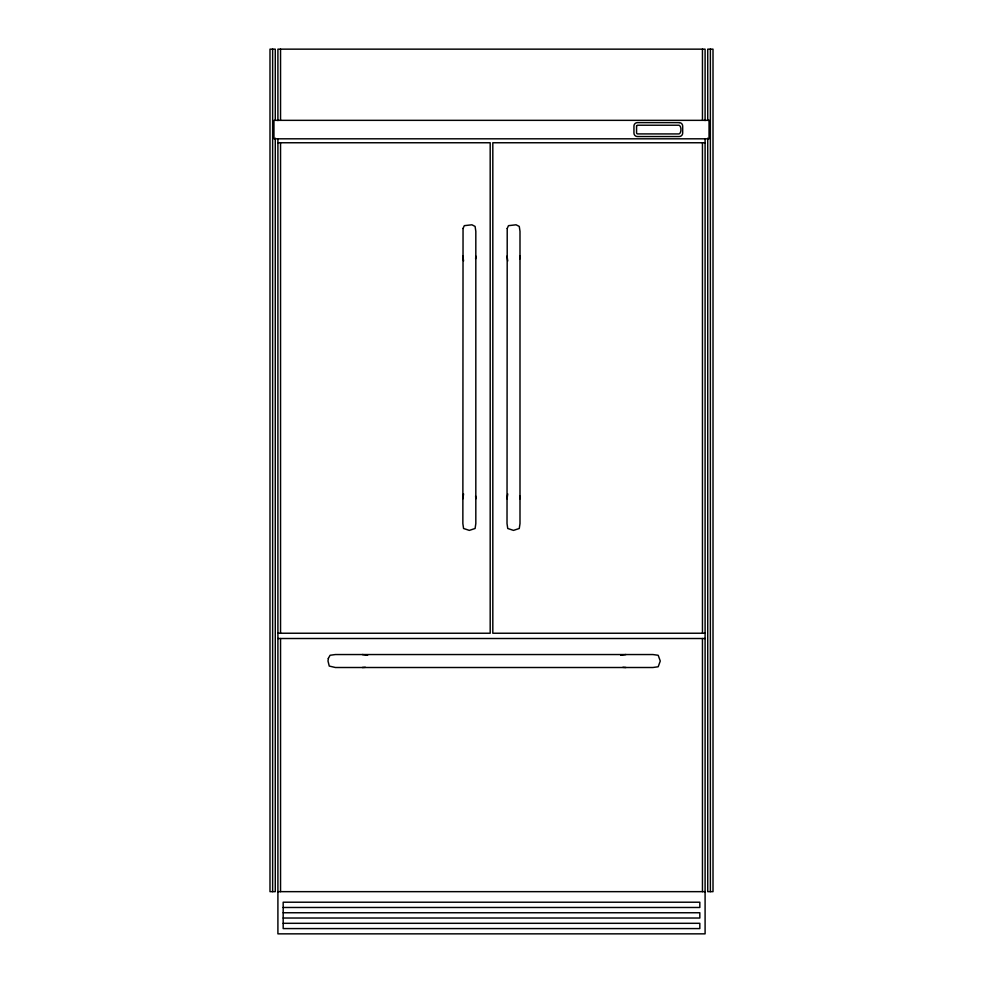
<?xml version="1.0" encoding="UTF-8"?>
<svg xmlns="http://www.w3.org/2000/svg" width="983" height="983" viewBox="0 0 983 983"><rect width="100%" height="100%" fill="white"/><g stroke="black" fill="none" stroke-linecap="round" stroke-linejoin="round"><path stroke-width="1.47" d="M475.625 258.91L475.821 256.096M462.858 498.811L463.571 493.921M519.798 258.91L519.995 256.096M507.019 498.811L507.744 493.921M620.654 655.268L625.962 654.543M362.322 667.506L365.381 667.31M277.906 142.756L490.185 142.756L490.185 633.236L277.906 633.236M705.094 142.756L492.815 142.756L492.815 633.236L705.094 633.236M277.906 638.508L705.094 638.508M277.906 891.655L705.094 891.655M283.178 907.481L699.822 907.481L699.822 902.21L283.178 902.21L283.178 928.579L699.822 928.579L699.822 923.307L283.178 923.307M283.178 912.752L699.822 912.752L699.822 918.024L283.178 918.024M622.89 667.31L625.962 667.506M362.322 654.543L367.617 655.268M507.744 260.974L507.019 256.096M463.571 260.974L462.858 256.096M519.798 495.985L519.995 498.811M475.625 495.985L475.821 498.811M710.365 49.15L710.365 891.655M707.735 119.742L707.735 49.15L713.007 49.15L713.007 891.655L707.735 891.655L707.735 138.161M705.094 120.577L705.094 49.15L277.906 49.15L277.906 120.577M705.094 138.763L705.094 933.85L277.906 933.85L277.906 138.763M702.452 49.15L702.452 120.344M702.452 142.756L702.452 633.236M702.452 638.508L702.452 891.655M280.548 49.15L280.548 120.344M280.548 142.756L280.548 633.236M280.548 638.508L280.548 891.655M275.265 119.742L275.265 49.15L269.993 49.15L269.993 891.655L275.265 891.655L275.265 138.161M272.635 49.15L272.635 891.655M636.566 125.984L636.566 133.172L637.316 133.909L679.118 133.934C681.637 133.197 681.551 125.971 679.118 125.222L637.512 125.222L636.591 125.873M463.042 228.486L462.858 523.607L463.571 528.485L469.333 530.39L475.096 528.485L475.821 523.607L475.821 231.3L475.096 226.422L471.914 224.8L464.295 225.66L463.042 228.486M507.216 228.486L507.019 523.607L507.744 528.485L513.507 530.39L519.27 528.485L519.995 523.607L519.995 231.3L519.27 226.422L516.075 224.8L508.469 225.66L507.216 228.486M328.322 658.45L328.003 661.031L329.256 666.069L335.387 667.506L652.884 667.506L658.192 666.781L660.269 661.031L658.192 655.268L652.884 654.543L335.387 654.543L330.079 655.268L328.322 658.45M709.05 120.344L273.95 120.344L273.95 138.812L709.05 138.812L709.05 120.344M679.204 122.617L637.426 122.617A3.477 3.477 0 0 0 633.949 126.094L633.949 133.061A3.477 3.477 0 0 0 637.426 136.539L679.204 136.539A3.477 3.477 0 0 0 682.681 133.061L682.681 126.094A3.477 3.477 0 0 0 679.204 122.617"/></g></svg>
